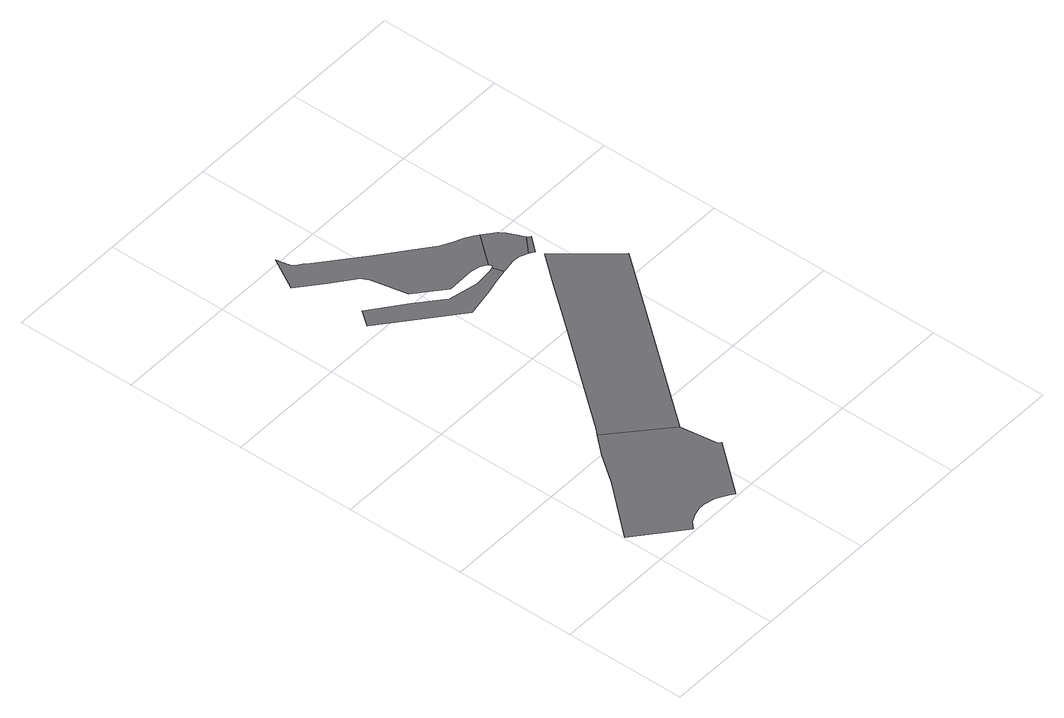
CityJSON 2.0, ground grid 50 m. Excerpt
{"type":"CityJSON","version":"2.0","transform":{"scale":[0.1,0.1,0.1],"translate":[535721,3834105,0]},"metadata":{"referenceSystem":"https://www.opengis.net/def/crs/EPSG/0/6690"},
"CityObjects":{
"road1":{"type":"Road","geometry":[{"type":"MultiSurface","lod":"1","boundaries":[[[0,1,2,3,4,5,6,7,8,9,10,11,12,13,14]]]}]},
"road2":{"type":"Road","geometry":[{"type":"MultiSurface","lod":"1","boundaries":[[[15,16,17,18,19,20,21,22,23,24,25,26,27]]]}]},
"road3":{"type":"Road","attributes":{"RoadStructureAttribute.sectionType":"1"},"geometry":[{"type":"MultiSurface","lod":"1","boundaries":[[[28,29,30,31,32,0,14,33,34]]]}]},
"road4":{"type":"Road","attributes":{"RoadStructureAttribute.sectionType":"1"},"geometry":[{"type":"MultiSurface","lod":"1","boundaries":[[[35,36,37,38,39,40,41,42,43,44,45,46,47,48,49,50,51,52,53,54,55,56,57,58,59,60]]]}]},
"road5":{"type":"Road","attributes":{"RoadStructureAttribute.sectionType":"1"},"geometry":[{"type":"MultiSurface","lod":"1","boundaries":[[[61,62,63,60,59,64,65,27,26,66,67,68,69,70,71]]]}]},
"road6":{"type":"Road","geometry":[{"type":"MultiSurface","lod":"1","boundaries":[[[71,70,72,73]]]}]}
},
"vertices":[
[349,577,0],[280,501,0],[191,381,0],[8,169,0],[192,11,0],[218,37,0],[251,53,0],[285,62,0],[314,63,0],[363,51,0],[407,25,0],[425,10,0],[597,215,0],[584,226,0],[564,380,0],
[748,1399,0],[744,1398,0],[676,1393,0],[554,1419,0],[450,1508,0],[310,1616,0],[262,1555,0],[519,1340,0],[549,1314,0],[671,1337,0],[725,1349,0],[783,1361,0],[770,1404,0],
[943,1309,0],[844,1188,0],[759,1082,0],[677,980,0],[369,599,0],[876,766,0],[1133,1084,0],
[855,1560,0],[827,1574,0],[781,1596,0],[740,1618,0],[543,1773,0],[370,1919,0],[362,1928,0],[340,1945,0],[331,1956,0],[325,1975,0],[323,1983,0],[322,1991,0],[319,2002,0],[318,2009,0],[316,2016,0],[241,1883,0],[340,1800,0],[433,1727,0],[450,1696,0],[482,1546,0],[594,1449,0],[709,1451,0],[748,1442,0],[763,1431,0],[773,1425,0],[872,1545,0],
[955,1446,0],[939,1482,0],[921,1505,0],[778,1416,0],[778,1410,0],[841,1369,0],[866,1370,0],[878,1368,0],[888,1364,0],[907,1354,0],[969,1414,0],
[929,1340,0],[980,1401,0]
]}
